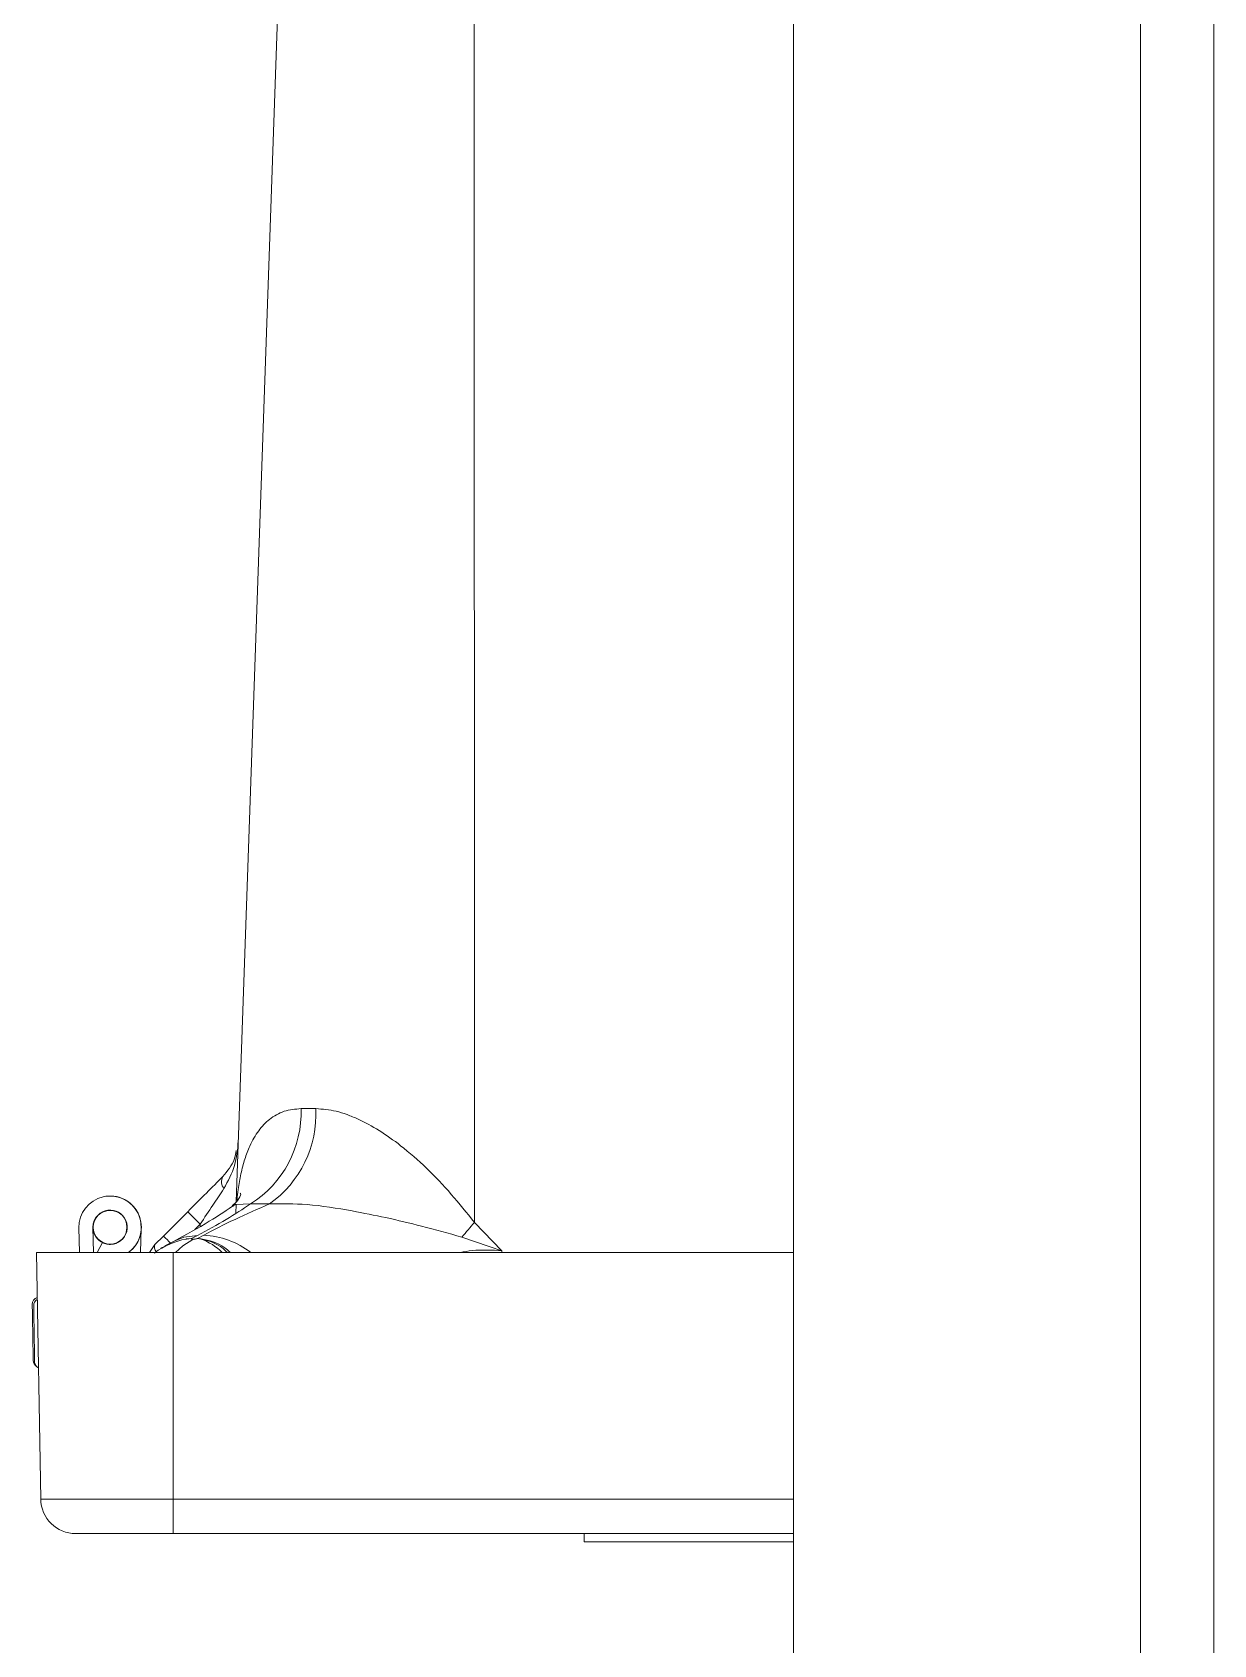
# Model space of a CAD drawing. Header units: feet. Extents: x -21 to 5170, y -254 to 1413.
# Drawn here: x 1844.98 to 1849.31, y 42.69 to 48.59 of the extents above; entities that cross this region are included whole.
import ezdxf

# ---------------------------------------------------------------- set-up
doc = ezdxf.new("R2010")
doc.units = ezdxf.units.FT
doc.header["$MEASUREMENT"] = 0
doc.layers.add('ATI CENTER SUPPORT', color=7, linetype='Continuous')

msp = doc.modelspace()

# ---------------------------------------------------------------- linework, layer by layer
at = {"layer": 'ATI CENTER SUPPORT', "color": 8, "linetype": 'Continuous', "lineweight": 15}
for p, q in [((1849.03955, 108.06425), (1849.03955, 25.40257)), ((1849.30717, 108.06425), (1849.30717, 25.40257)), ((1847.77006, 68.59497), (1847.77006, 25.40257)), ((1845.91262, 49.5161), (1845.73082, 44.30911)), ((1846.6022, 49.51611), (1846.60223, 44.23446)), ((1845.96833, 44.65042), (1846.02257, 44.65042)), ((1845.26988, 44.33082), (1845.26988, 44.33082)), ((1845.73048, 44.29953), (1845.72937, 44.26768)), ((1845.78341, 44.30213), (1845.7301, 44.29972)), ((1845.73052, 44.30058), (1845.73049, 44.29974)), ((1845.85348, 44.30213), (1845.78341, 44.30213)), ((1845.25771, 44.2782), (1845.26989, 44.2794)), ((1845.25776, 44.27822), (1845.26989, 44.2794)), ((1845.25778, 44.27822), (1845.2699, 44.2794)), ((1845.25778, 44.27822), (1845.26484, 44.27919)), ((1845.26992, 44.27837), (1845.26988, 44.27837)), ((1845.55366, 44.2735), (1845.46471, 44.18455)), ((1845.15575, 44.2141), (1845.15775, 44.12468)), ((1845.20716, 44.21525), (1845.20919, 44.12468)), ((1845.20716, 44.21525), (1845.20716, 44.21525)), ((1845.20919, 44.12468), (1845.20716, 44.21525)), ((1845.20717, 44.21525), (1845.20717, 44.21525)), ((1845.20718, 44.21459), (1845.20717, 44.21525)), ((1845.20718, 44.21525), (1845.20717, 44.21525)), ((1845.20719, 44.21459), (1845.20718, 44.21525)), ((1845.20718, 44.21525), (1845.20718, 44.21525)), ((1845.2072, 44.21459), (1845.20718, 44.21525)), ((1845.20719, 44.21525), (1845.20719, 44.21525)), ((1845.2072, 44.21459), (1845.20719, 44.21525)), ((1845.38398, 44.21268), (1845.38091, 44.12469)), ((1845.38091, 44.12469), (1845.38398, 44.21268)), ((1845.38399, 44.21268), (1845.38092, 44.12469)), ((1845.38092, 44.12469), (1845.38399, 44.21268)), ((1845.38399, 44.21268), (1845.38092, 44.12469)), ((1845.38092, 44.12469), (1845.384, 44.21268)), ((1845.384, 44.21268), (1845.38093, 44.12469)), ((1845.38093, 44.12469), (1845.384, 44.21268)), ((1845.38401, 44.21268), (1845.38093, 44.12469)), ((1845.38094, 44.12469), (1845.38401, 44.21268)), ((1845.38394, 44.21113), (1845.38266, 44.23453)), ((1845.38392, 44.21068), (1845.38267, 44.23453)), ((1845.38398, 44.21268), (1845.38398, 44.21268)), ((1845.46471, 44.18455), (1845.43383, 44.15366)), ((1845.56742, 44.17564), (1845.58922, 44.18702)), ((1845.57978, 44.20859), (1845.59918, 44.22798)), ((1845.58991, 44.17569), (1845.61211, 44.18759)), ((1845.59887, 44.21932), (1845.59918, 44.22798)), ((1846.70322, 44.13071), (1846.55695, 44.18053)), ((1846.60223, 44.23446), (1846.70322, 44.13071)), ((1847.77006, 44.1247), (1845.00011, 44.12468)), ((1845.01587, 43.22249), (1845.00011, 44.12468)), ((1845.2225, 44.12468), (1845.24208, 44.16042)), ((1845.24208, 44.16042), (1845.24208, 44.16042)), ((1845.24208, 44.16042), (1845.24209, 44.16042)), ((1845.24209, 44.16042), (1845.2421, 44.16042)), ((1845.2421, 44.16042), (1845.2421, 44.16042)), ((1845.2421, 44.16042), (1845.24211, 44.16042)), ((1845.25753, 44.15516), (1845.26376, 44.15422)), ((1845.26988, 44.15495), (1845.26992, 44.15495)), ((1845.41425, 44.12469), (1845.43383, 44.15366)), ((1845.43395, 44.12455), (1845.43102, 44.12198)), ((1845.50419, 44.16607), (1845.47041, 44.14844)), ((1845.50044, 43.09618), (1845.50043, 44.12469)), ((1845.56742, 44.17564), (1845.54826, 44.17332)), ((1845.54892, 44.17374), (1845.56742, 44.17564)), ((1845.58991, 44.17569), (1845.60344, 44.17396)), ((1845.60259, 44.17358), (1845.58991, 44.17569)), ((1846.70322, 44.13071), (1846.70331, 44.12469)), ((1847.77006, 43.22251), (1845.01587, 43.22249)), ((1847.77006, 43.09619), (1845.50044, 43.09618)), ((1847.00417, 43.06533), (1847.00417, 43.09618)), ((1847.77006, 43.06533), (1847.00417, 43.06533)), ((1847.16087, 43.06462), (1847.16087, 43.06533))]:
    msp.add_line(p, q, dxfattribs=at)
at = {"layer": 'ATI CENTER SUPPORT', "color": 8, "linetype": 'Continuous', "lineweight": 15, "flags": 128}
for points in [[(1845.55366, 44.2735), (1845.55453, 44.27262), (1845.56133, 44.26582), (1845.56699, 44.26016), (1845.57389, 44.25327), (1845.58176, 44.2454), (1845.5903, 44.23686), (1845.59918, 44.22798)], [(1845.46471, 44.18455), (1845.46558, 44.18367), (1845.47238, 44.17687), (1845.47804, 44.17121), (1845.48494, 44.16432), (1845.49007, 44.15919)], [(1845.50411, 44.16603), (1845.5396, 44.18045), (1845.58922, 44.18702)], [(1845.24208, 44.16042), (1845.26615, 44.15403), (1845.26988, 44.15392)], [(1845.57234, 44.17237), (1845.53586, 44.1486), (1845.50908, 44.12469)]]:
    msp.add_lwpolyline(points, dxfattribs=at)
at = {"layer": 'ATI CENTER SUPPORT', "color": 8, "linetype": 'Continuous', "lineweight": 15}
msp.add_circle((1845.26988, 44.21666), 0.06171, dxfattribs=at)
for centre, radius, start, end in [((1845.5732, 44.63698), 0.39536, 302.120231, 1.949137), ((1845.61786, 44.63172), 0.40514, 305.559948, 2.64664), ((1845.71545, 44.38295), 0.03835, 150.217097, 220.743597), ((1845.26988, 44.21666), 0.11416, 306.328706, 181.284146), ((1845.26988, 44.21666), 0.11416, 306.170111, 90.000338), ((1845.26989, 44.21666), 0.11416, 358.000338, 90.000338), ((1845.26989, 44.21666), 0.11416, 358.000338, 90.000338), ((1845.2699, 44.21666), 0.11416, 358.000338, 90.000338), ((1845.2699, 44.21666), 0.11416, 358.000338, 90.000338), ((1845.26991, 44.21666), 0.11416, 358.000338, 90.000338), ((1845.26992, 44.21666), 0.11416, 358.000338, 87.15253), ((1845.26988, 44.21666), 0.06274, 243.693701, 181.284146), ((1845.26988, 44.21666), 0.06274, 90.000338, 270.000338), ((1845.26989, 44.21666), 0.06274, 158.984259, 247.059447), ((1845.2699, 44.21666), 0.06274, 158.913481, 247.065347), ((1845.26991, 44.21666), 0.06274, 158.927637, 247.059447), ((1845.26991, 44.21666), 0.06274, 158.927637, 247.059447), ((1845.26992, 44.21666), 0.06274, 158.934785, 247.056467), ((1845.26989, 44.21666), 0.06274, 181.893783, 246.636244), ((1845.2699, 44.21666), 0.06274, 181.893783, 246.641858), ((1845.2699, 44.21666), 0.06274, 181.893783, 246.636244), ((1845.26991, 44.21666), 0.06274, 181.893783, 246.636244), ((1845.59681, 43.87779), 0.31017, 52.748789, 87.172655), ((1833.60289, 55.10482), 16.94544, 319.858729, 320.096827), ((1845.45856, 44.1436), 0.0267, 157.851686, 218.860128), ((1845.5995, 43.89676), 0.28128, 100.496813, 126.340135), ((1845.5751, 44.13099), 0.05013, 121.48245, 122.379591), ((1845.62344, 44.12907), 0.04914, 114.021808, 115.101571), ((1845.51986, 43.95658), 0.23223, 46.375406, 69.130397), ((1845.01068, 43.93491), 0.02571, 107.391792, 181.000338), ((1845.01588, 43.9304), 0.02571, 119.761192, 181.000338), ((1845.01428, 43.72924), 0.02571, 181.000338, 236.686138), ((1845.01947, 43.72473), 0.02571, 181.000338, 242.239484), ((1845.14441, 43.22474), 0.12856, 181.000338, 270.000338)]:
    msp.add_arc(centre, radius, start, end, dxfattribs=at)
for points, knots in [([(1845.7342, 44.31705), (1845.73544, 44.32961), (1845.73869, 44.36247), (1845.74778, 44.41253), (1845.76164, 44.46598), (1845.7821, 44.51989), (1845.81086, 44.5705), (1845.8526, 44.61424), (1845.9039, 44.64443), (1845.94722, 44.64846), (1845.96833, 44.65042)], [0, 0, 0, 0, 0.072275, 0.1891598, 0.3061611, 0.4181347, 0.56855, 0.7084896, 0.8579082, 1, 1, 1, 1]), ([(1846.02257, 44.65042), (1846.04701, 44.64857), (1846.08409, 44.64575), (1846.13686, 44.62911), (1846.18944, 44.6076), (1846.25589, 44.57117), (1846.34019, 44.51149), (1846.42957, 44.43326), (1846.51932, 44.33822), (1846.57461, 44.26903), (1846.60223, 44.23446)], [0, 0, 0, 0, 0.12221104, 0.18547245, 0.25085849, 0.37113585, 0.50038587, 0.66323996, 0.83172661, 1, 1, 1, 1]), ([(1845.73124, 44.49777), (1845.72961, 44.4867), (1845.72464, 44.45306), (1845.69922, 44.42251), (1845.68216, 44.402)], [0, 0, 0, 0, 0.3288637, 1, 1, 1, 1]), ([(1845.68639, 44.35793), (1845.70121, 44.38572), (1845.73081, 44.44127), (1845.73601, 44.50165), (1845.73861, 44.53182)], [0, 0, 0, 0, 0.50044345, 1, 1, 1, 1]), ([(1845.68216, 44.402), (1845.66244, 44.38228), (1845.6217, 44.34154), (1845.57681, 44.29665), (1845.55366, 44.2735)], [0, 0, 0, 0, 0.4841524, 1, 1, 1, 1]), ([(1845.59918, 44.22798), (1845.6148, 44.25126), (1845.64473, 44.29585), (1845.67292, 44.33785), (1845.68639, 44.35793)], [0, 0, 0, 0, 0.5220087, 1, 1, 1, 1]), ([(1845.7294, 44.30131), (1845.69788, 44.28007), (1845.62818, 44.23312), (1845.54807, 44.1898), (1845.50419, 44.16607)], [0, 0, 0, 0, 0.4522302, 1, 1, 1, 1]), ([(1845.78341, 44.30213), (1845.75495, 44.28327), (1845.69775, 44.24539), (1845.62551, 44.20654), (1845.58922, 44.18702)], [0, 0, 0, 0, 0.4976662, 1, 1, 1, 1]), ([(1845.85348, 44.30213), (1845.81025, 44.28332), (1845.7236, 44.24562), (1845.64933, 44.20696), (1845.61211, 44.18759)], [0, 0, 0, 0, 0.4988945, 1, 1, 1, 1]), ([(1845.74521, 44.34102), (1845.74659, 44.34057), (1845.75018, 44.33939), (1845.7386, 44.31374), (1845.72363, 44.30086), (1845.7162, 44.29445)], [0, 0, 0, 0, 0.2396239, 0.6223433, 1, 1, 1, 1]), ([(1845.7301, 44.29972), (1845.72892, 44.29969), (1845.72082, 44.29952), (1845.72004, 44.2957), (1845.71938, 44.29244)], [0, 0, 0, 0, 0.14604442, 1, 1, 1, 1]), ([(1846.55695, 44.18053), (1846.50783, 44.19413), (1846.41551, 44.21969), (1846.2815, 44.25195), (1846.14161, 44.27945), (1845.99421, 44.30357), (1845.89831, 44.30259), (1845.85348, 44.30213)], [0, 0, 0, 0, 0.2100684, 0.3948595, 0.5665534, 0.7973778, 1, 1, 1, 1]), ([(1845.45594, 44.13917), (1845.45654, 44.1398), (1845.46053, 44.14405), (1845.46647, 44.14507), (1845.47152, 44.14593)], [0, 0, 0, 0, 0.1491979, 1, 1, 1, 1]), ([(1845.57234, 44.17237), (1845.57125, 44.17241), (1845.56908, 44.17249), (1845.56727, 44.17321), (1845.56652, 44.17424), (1845.56712, 44.17517), (1845.56742, 44.17564)], [0, 0, 0, 0, 0.2560998, 0.5109868, 0.7567959, 1, 1, 1, 1]), ([(1845.58991, 44.17569), (1845.58842, 44.17522), (1845.58544, 44.17427), (1845.58071, 44.17322), (1845.57612, 44.17249), (1845.5736, 44.17241), (1845.57234, 44.17237)], [0, 0, 0, 0, 0.2433211, 0.4890375, 0.7439323, 1, 1, 1, 1]), ([(1845.60259, 44.17358), (1845.62955, 44.16707), (1845.66181, 44.15928), (1845.69351, 44.12958), (1845.69872, 44.12469)], [0, 0, 0, 0, 0.8354376, 1, 1, 1, 1]), ([(1845.60344, 44.17396), (1845.63214, 44.16806), (1845.66782, 44.16072), (1845.70289, 44.13059), (1845.70975, 44.12469)], [0, 0, 0, 0, 0.8041998, 1, 1, 1, 1]), ([(1846.55104, 44.12469), (1846.56524, 44.12716), (1846.61514, 44.13583), (1846.66648, 44.13284), (1846.70322, 44.13071)], [0, 0, 0, 0, 0.2845933, 1, 1, 1, 1]), ([(1844.98498, 43.93434), (1844.98499, 43.93358), (1844.98501, 43.93239), (1844.98522, 43.92074), (1844.98543, 43.90824), (1844.9857, 43.89253), (1844.98612, 43.86918), (1844.98668, 43.83662), (1844.98726, 43.80345), (1844.98769, 43.77893), (1844.98799, 43.76194), (1844.98823, 43.7479), (1844.98848, 43.73397), (1844.98853, 43.73089), (1844.98856, 43.7289)], [0, 0, 0, 0, 0.1197213, 0.1848949, 0.2500002, 0.315173, 0.3802785, 0.4999995, 0.6197215, 0.6848923, 0.7500001, 0.8151722, 0.880278, 1, 1, 1, 1]), ([(1844.99019, 43.92897), (1844.99018, 43.92938), (1844.99017, 43.93002), (1844.99033, 43.92063), (1844.99052, 43.90972), (1844.99077, 43.89535), (1844.99116, 43.87332), (1844.99171, 43.84161), (1844.9923, 43.80814), (1844.99274, 43.7827), (1844.99306, 43.76465), (1844.99332, 43.74924), (1844.99361, 43.73326), (1844.99369, 43.7284), (1844.99374, 43.72526)], [0, 0, 0, 0, 0.1197215, 0.1848944, 0.2500011, 0.3151738, 0.3802782, 0.5000019, 0.6197223, 0.6848941, 0.7500015, 0.8151721, 0.8802787, 1, 1, 1, 1]), ([(1845.50044, 43.09618), (1845.45565, 43.09618), (1845.38676, 43.09618), (1845.30387, 43.09617), (1845.24683, 43.09617), (1845.20088, 43.09617), (1845.15648, 43.09617), (1845.14917, 43.09617), (1845.14441, 43.09617)], [0, 0, 0, 0, 0.2394563, 0.3683606, 0.5, 0.6316387, 0.760543, 1, 1, 1, 1])]:
    msp.add_open_spline(points, degree=3, knots=knots, dxfattribs=at)

doc.saveas('drawing.dxf')
